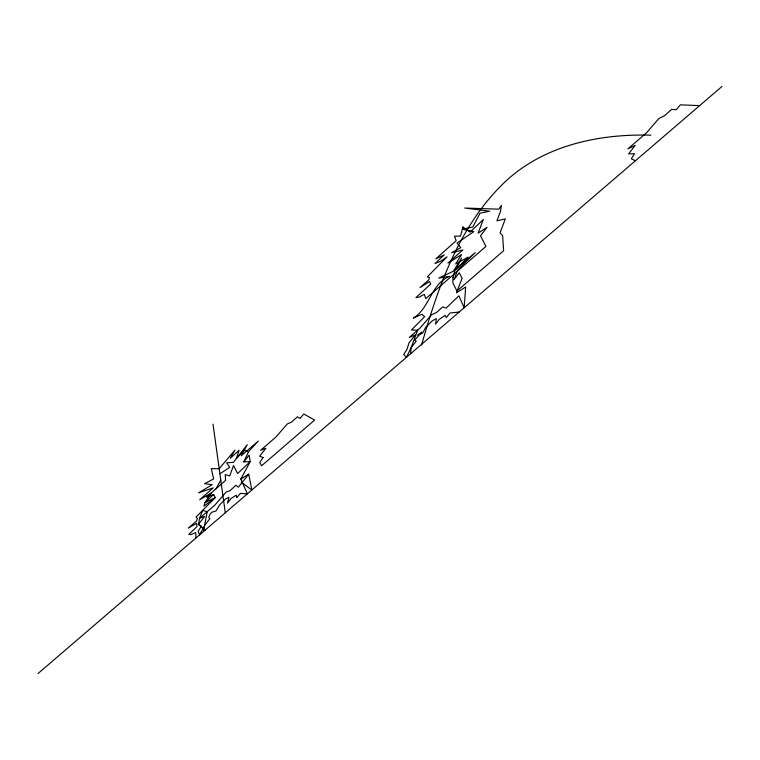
<?xml version="1.0" encoding="UTF-8"?>
<svg xmlns="http://www.w3.org/2000/svg" width="760" height="760" viewBox="0 0 760 760"><rect width="100%" height="100%" fill="white"/><g stroke="black" fill="none" stroke-linecap="round" stroke-linejoin="round"><path stroke-width="1.14" d="M410.618 353.713L411.141 347.615L417.658 330.191L411.474 329.992L424.669 316.616L421.885 314.288L413.298 318.117C429.979 308.028 430.683 283.983 449.597 276.345L438.786 278.084L453.245 271.301L461.615 258.106L456.228 268.935L475.171 252.605L457.757 269.952L453.929 279.775L459.268 272.802L462.127 278.179L456.484 292.819L465.671 286.985L464.141 307.772L458.878 295.801L446.148 308.085L442.719 306.859L436.497 312.512L431.519 314.801L419.748 328.396L409.269 337.43L415.387 334.885L408.927 343.045L406.98 349.363L403.702 354.512L406.41 357.333L411.141 347.615L416.271 341.135L414.476 340.347L421.686 332.091L417.497 335.141L422.522 333.231L425.704 327.417L432.136 320.901L436.316 318.649L435.556 324.168L439.204 319.352L445.227 315.381L446.395 317.499L450.062 313.015L459.211 312.008M203.452 531.544L207.204 511.708L202.625 510.397L199.623 518.244L198.35 524.4L205.19 530.053M421.601 344.974C438.121 286.434 459.42 225.587 504.393 182.495C543.21 145.502 598.737 133.646 650.873 135.185M243.846 461.909L249.109 455.116L250.24 461.605L243.846 461.909L248.501 451.677L258.315 441.056L241.252 455.753L247.275 444.676L233.339 462.412L226.651 462.735L229.691 467.372L219.896 473.803M242.05 482.762L251.835 490.01L248.719 474.202L238.279 487.245L235.923 485.298L230.232 490.485L226.09 492.157L214.814 505.153L199.623 518.244L204.649 516.505L198.35 524.4L201.476 526.119L198.103 531.24L199.633 534.822L204.924 524.903L209.931 518.633L208.725 517.446L209.855 514.52L211.916 512.221L216.039 510.967L219.469 505.096L225.464 498.997L228.998 497.239L227.449 503.206L231.049 498.503L236.274 495.159L236.778 497.695L240.331 493.373L247.38 493.839L240.825 479.028L250.24 461.605L237.605 473.556L233.529 465.576L229.738 475.893L225.236 474.572L225.559 480.329L206.52 497.23L213.636 494.513L215.289 497.572L195.975 517.133L197.457 518.453L196.403 521.142L188.29 528.133L196.631 523.298L196.982 526.585L188.784 534.365L191.093 534.603L195.709 532.484L195.966 537.975M216.02 488.794L220.761 480.092M213.636 494.513L204.943 502.645L203.88 506.207L215.289 497.572L204.943 502.645L211.261 493.022L199.7 499.738L213.208 487.863L198.531 492.879L212.201 484.69L204.535 483.683L213.655 478.933L211.327 468.654L219.184 468.72L234.964 450.081L230.318 458.242L239.105 450.262L236.293 458.651L244.273 450.205L248.501 451.677M38 673.559L722 86.44M240.825 479.028L248.719 474.202M699.646 105.63L680.361 104.842L676.305 109.706L671.583 109.373L664.734 115.577L658.778 118.607L646.466 132.857L627.874 148.893L635.198 145.435L628.606 153.852L634.457 153.7L631.322 158.85L635.445 160.74M213.009 424.127L225.292 512.791M452.979 277.552L452.837 282.834L456.95 291.042L503.614 250.743L502.635 235.59L500.051 232.94L505.305 218.889L496.888 220.884L500.46 211.451L501.419 205.343L498.817 209.171L464.73 208.041L489.706 211.232L480.082 213.161L472.767 227.031L462.27 229.178L473.831 231.629L457.121 242.991L460.731 247.674L451.677 252.681L462.868 249.926L447.972 263.084L461.595 254.581L455.648 263.986L468.074 257.137L454.964 270.465L452.979 277.552M462.992 227.002L460.522 236.065L454.48 236.227L456.199 240.644L435.803 258.903L444.239 254.885L435.024 263.549L440.572 261.298L447.041 256.851L427.3 276.906L429.495 277.552L428.754 279.927L420.014 287.546L429.542 281.551L430.74 284.041L415.938 297.625L418.912 297.207L424.289 294.348L425.818 298.604L485.925 246.42L480.5 235.78L487.046 227.316L478.078 233.196L483.379 219.45L470.003 232.151L462.992 227.002M263.055 457.51L259.758 462.545L261.601 465.776L314.63 420.062L303.762 414L300.01 418.465L297.378 416.822L291.622 422.075L287.299 423.947L276.041 436.924L260.623 450.281L265.876 448.286L259.616 456.133L263.055 457.51"/></g></svg>
